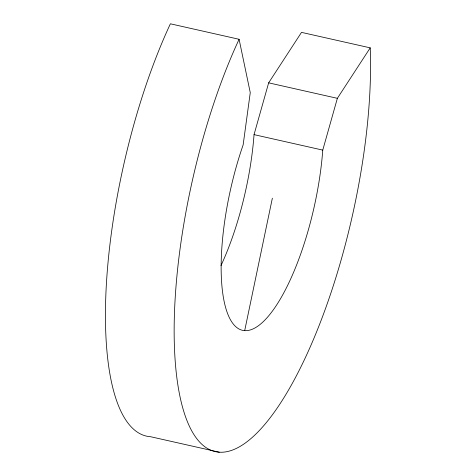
<?xml version="1.0" encoding="UTF-8"?>
<svg xmlns="http://www.w3.org/2000/svg" width="476" height="476" viewBox="0 0 476 476"><rect width="100%" height="100%" fill="white"/><g stroke="black" fill="none" stroke-linecap="round" stroke-linejoin="round"><path stroke-width="0.71" d="M219.293 452.2L150.577 436.718A259.777 81.908 -77.3 0 1 106.059 290.211A259.777 81.908 -77.3 0 1 170.384 23.8L239.095 39.282L250.263 92.63L243.135 144.906A135.452 42.709 -77.3 0 0 244.688 330.642L272.355 198.195M220.983 265.578A135.452 42.709 -77.3 0 0 254.041 134.631L268.654 82.842L301.51 32.374L370.221 47.856A259.777 81.908 -77.3 0 1 289.063 389.118A259.777 81.908 -77.3 0 1 177.405 381.817A259.777 81.908 -77.3 0 1 239.095 39.282M244.688 330.642A135.452 42.709 -77.3 0 0 322.758 150.113L337.365 98.324L370.221 47.856M268.654 82.842L337.365 98.324M254.041 134.631L322.758 150.113"/></g></svg>
